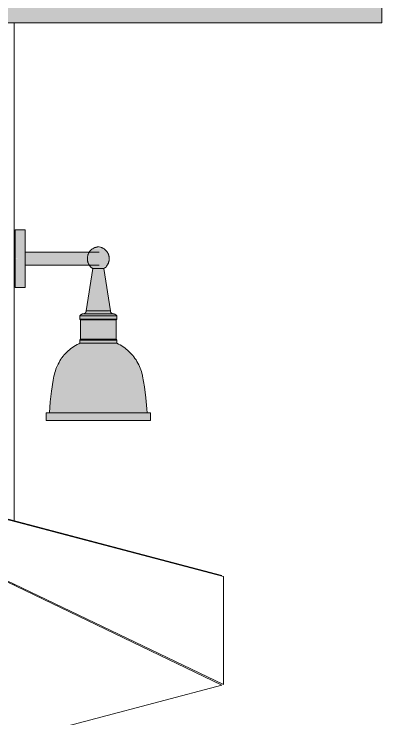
# Model space of a CAD drawing. Header units: inches. Extents: x 1750 to 8392, y -264 to 660.
# Drawn here: x 6995.8 to 7024.4, y 54.1 to 109.1 of the extents above; entities that cross this region are included whole.
import ezdxf

# ---------------------------------------------------------------- set-up
doc = ezdxf.new("R2010")
doc.units = ezdxf.units.IN
doc.header["$MEASUREMENT"] = 0
for name, color, linetype, lineweight in [('A-CLNG-1', 13, 'Continuous', 5), ('A-CLNG-2', 13, 'Continuous', 9), ('A-WALL-2', 113, 'Continuous', 9), ('E-LITE-EQPM', 33, 'Continuous', 9), ('G-IMPT', 8, 'Continuous', 9), ('I-FURN', 30, 'Continuous', 9)]:
    doc.layers.add(name, color=color, linetype=linetype, lineweight=lineweight)

# ---------------------------------------------------------------- blocks, each defined once
blk = doc.blocks.new('Outdoor Table01 - 02ZUTB01_dwg-V36-BUILDING ELEVATION - NORTH')
at = {"layer": 'G-IMPT'}
for p, q in [((-12157.789, 75.5), (-12196.68, 65.308)), ((-12157.789, 75.5), (-12174.053, 71.261)), ((-12157.789, 75.5), (-12173.789, 71.29)), ((-12157.789, 75.5), (-12141.789, 71.29)), ((-12157.789, 75.5), (-12118.899, 65.308)), ((-12157.789, 75.5), (-12141.526, 71.261)), ((-12196.789, 65.238), (-12173.789, 71.29)), ((-12166.578, 71.29), (-12196.789, 56.819)), ((-12166.521, 71.29), (-12196.68, 56.749)), ((-12174.053, 71.261), (-12196.68, 65.308)), ((-12160.561, 71.29), (-12174.053, 50.796)), ((-12160.513, 71.29), (-12173.789, 50.767)), ((-12141.789, 71.29), (-12173.789, 71.29)), ((-12157.789, 49.5), (-12157.789, 71.29)), ((-12157.789, 49.5), (-12157.789, 71.29)), ((-12155.066, 71.29), (-12141.789, 50.767)), ((-12155.018, 71.29), (-12141.526, 50.796)), ((-12149.058, 71.29), (-12118.899, 56.749)), ((-12149.001, 71.29), (-12118.789, 56.819)), ((-12141.789, 71.29), (-12118.789, 65.238)), ((-12118.899, 65.308), (-12141.526, 71.261)), ((-12196.789, 65.238), (-12196.789, 56.819)), ((-12118.789, 56.819), (-12118.789, 65.238)), ((-12196.68, 56.749), (-12174.053, 50.796)), ((-12141.526, 50.796), (-12118.899, 56.749)), ((-12173.789, 50.767), (-12141.789, 50.767)), ((-12157.789, 36), (-12157.789, 49.5)), ((-12157.789, 36), (-12157.789, 49.5))]:
    blk.add_line(p, q, dxfattribs=at)
blk = doc.blocks.new('Outdoor Table01 - Outdoor Table01-2525492-BUILDING ELEVATION - NORTH')
at = {"extrusion": (0, 0, -1), "zscale": -1}
blk.add_blockref('Outdoor Table01 - 02ZUTB01_dwg-V36-BUILDING ELEVATION - NORTH', (22189.579, 0), dxfattribs=at)
blk = doc.blocks.new('VISA-OW2400-02-SASS - OW2400-L30K-MVOLT-V60-BUILDING ELEVATION - NORTH')
at = {"layer": 'E-LITE-EQPM'}
for points in [[(-10008.223, 90), (-10008.223, 92.25), (-10009.019, 92.25), (-10009.019, 90)], [(-10002.321, 89.223), (-10002.215, 89.251), (-10001.85, 89.518), (-10001.768, 89.679), (-10001.709, 90.224), (-10002.023, 90.691), (-10002.217, 90.771), (-10002.344, 90.817), (-10002.405, 90.795), (-10002.496, 90.839), (-10002.533, 90.793), (-10002.64, 90.805), (-10002.717, 90.802), (-10002.749, 90.836), (-10002.924, 90.714), (-10002.94, 90.754), (-10003.214, 90.465), (-10003.226, 90.36), (-10003.207, 90.113), (-10003.188, 89.493), (-10003.124, 89.404), (-10002.94, 89.263), (-10002.802, 89.223), (-10002.755, 89.232), (-10002.744, 89.223), (-10002.328, 89.223)], [(-10003.478, 90), (-10003.21, 90), (-10003.21, 90.5), (-10008.223, 90.483), (-10008.223, 90), (-10007.869, 90)], [(-10008.223, 87.75), (-10008.223, 90), (-10009.019, 89.982), (-10009.019, 87.75)], [(-10008.223, 89.5), (-10003.199, 89.517), (-10003.221, 89.646), (-10003.21, 90), (-10008.223, 90), (-10008.223, 89.517)], [(-10002.17, 85.927), (-10001.587, 85.927), (-10002.109, 89.223), (-10002.956, 89.223), (-10003.451, 85.927), (-10002.215, 85.927)], [(-10001.084, 85.291), (-10001.12, 85.541), (-10003.982, 85.541), (-10003.982, 85.291), (-10001.12, 85.291)], [(-10002.533, 83.724), (-10001.151, 83.724), (-10001.151, 85.224), (-10003.914, 85.224), (-10003.914, 83.724), (-10002.878, 83.724)], [(-10003.522, 85.224), (-10001.336, 85.224), (-10001.325, 85.291), (-10003.788, 85.291), (-10003.729, 85.224)], [(-10001.084, 83.406), (-10001.12, 83.656), (-10003.982, 83.656), (-10003.982, 83.406), (-10001.12, 83.406)], [(-10002.548, 83.656), (-10001.278, 83.656), (-10001.336, 83.724), (-10003.729, 83.724), (-10003.788, 83.656), (-10002.764, 83.656)], [(-10005.983, 80.845), (-9999.083, 80.845), (-9999.51, 81.954), (-10000.256, 82.857), (-10000.775, 83.211), (-10001.165, 83.406), (-10003.982, 83.406), (-10004.911, 82.78), (-10005.648, 81.766), (-10005.805, 81.334)], [(-9998.872, 77.978), (-9998.726, 77.978), (-9998.947, 79.991), (-9999.083, 80.845), (-10005.983, 80.845), (-10006.256, 78.904), (-10006.339, 77.978), (-9998.896, 77.978)], [(-10000.629, 77.384), (-9998.476, 77.384), (-9998.476, 77.978), (-10006.589, 77.978), (-10006.589, 77.384), (-10000.867, 77.384)]]:
    blk.add_hatch(color=256, dxfattribs=at).paths.add_polyline_path(points, flags=0)
h = blk.add_hatch(color=256, dxfattribs=at)
h.paths.add_polyline_path([(-10002.109, 89.223), (-10001.944, 89.407), (-10002.023, 89.327), (-10002.092, 89.243)], flags=0)
h.paths.add_polyline_path([(-10002.334, 90.839), (-10002.342, 90.879), (-10002.342, 90.843)], flags=0)
h = blk.add_hatch(color=256, dxfattribs=at)
h.paths.add_polyline_path([(-10001.151, 85.541), (-10001.12, 85.573), (-10001.204, 85.595), (-10001.181, 85.541)], flags=0)
h.paths.add_polyline_path([(-10001.278, 85.541), (-10001.269, 85.625), (-10001.336, 85.656), (-10001.739, 85.67), (-10001.808, 85.646), (-10002.08, 85.691), (-10002.374, 85.702), (-10003.086, 85.675), (-10003.257, 85.646), (-10003.293, 85.68), (-10003.564, 85.68), (-10003.82, 85.586), (-10003.783, 85.541), (-10001.283, 85.541)], flags=0)
h.paths.add_polyline_path([(-10003.982, 85.541), (-10003.866, 85.541), (-10003.885, 85.624), (-10003.914, 85.599)], flags=0)
h = blk.add_hatch(color=256, dxfattribs=at)
h.paths.add_polyline_path([(-10002.171, 85.702), (-10002.17, 85.737), (-10002.17, 85.702)], flags=0)
h.paths.add_polyline_path([(-10001.999, 85.702), (-10001.812, 85.744), (-10001.712, 85.738), (-10001.587, 85.75), (-10001.614, 85.768), (-10001.592, 85.829), (-10001.712, 85.927), (-10001.748, 85.814), (-10001.768, 85.927), (-10003.297, 85.927), (-10003.315, 85.815), (-10003.388, 85.898), (-10003.478, 85.8), (-10003.488, 85.744), (-10003.441, 85.722), (-10003.383, 85.702), (-10002.077, 85.702)], flags=0)
h.paths.add_polyline_path([(-10002.894, 85.702), (-10002.85, 85.732), (-10002.878, 85.706)], flags=0)
h.paths.add_polyline_path([(-10003.488, 85.811), (-10003.451, 85.927), (-10003.478, 85.927)], flags=0)
for p, q in [((-10008.223, 92.25), (-10009.019, 92.25)), ((-10009.019, 90), (-10009.019, 92.25)), ((-10008.223, 92.25), (-10008.223, 90)), ((-10002.46, 90.5), (-10008.223, 90.5)), ((-10009.019, 87.75), (-10009.019, 90)), ((-10008.223, 90), (-10008.223, 87.75)), ((-10008.223, 89.5), (-10002.46, 89.5)), ((-10002.956, 89.223), (-10003.478, 85.927)), ((-10002.109, 89.223), (-10002.956, 89.223)), ((-10001.587, 85.927), (-10002.109, 89.223)), ((-10009.019, 87.75), (-10008.223, 87.75)), ((-10001.362, 85.702), (-10003.703, 85.702)), ((-10003.703, 85.702), (-10003.48, 85.702)), ((-10001.587, 85.927), (-10003.478, 85.927)), ((-10001.705, 85.702), (-10001.362, 85.702)), ((-10003.982, 85.541), (-10003.982, 85.291)), ((-10001.084, 85.541), (-10003.982, 85.541)), ((-10003.982, 85.291), (-10003.914, 85.224)), ((-10001.084, 85.291), (-10003.982, 85.291)), ((-10003.914, 85.224), (-10003.914, 83.724)), ((-10001.151, 85.224), (-10003.914, 85.224)), ((-10001.151, 85.224), (-10001.084, 85.291)), ((-10001.151, 83.724), (-10001.151, 85.224)), ((-10001.084, 85.291), (-10001.084, 85.541)), ((-10003.914, 83.724), (-10003.982, 83.656)), ((-10003.982, 83.656), (-10003.982, 83.406)), ((-10001.084, 83.656), (-10003.982, 83.656)), ((-10001.151, 83.724), (-10003.914, 83.724)), ((-10001.084, 83.656), (-10001.151, 83.724)), ((-10001.084, 83.406), (-10001.084, 83.656)), ((-10001.084, 83.406), (-10003.982, 83.406)), ((-10006.589, 77.978), (-10006.589, 77.384)), ((-10006.589, 77.978), (-9998.476, 77.978)), ((-9998.476, 77.384), (-9998.476, 77.978)), ((-9998.476, 77.384), (-10006.589, 77.384))]:
    blk.add_line(p, q, dxfattribs=at)
at = {"layer": 'E-LITE-EQPM', "flags": 128}
for points in [[(-10002.956, 89.223), (-10002.987, 89.243), (-10003.017, 89.265), (-10003.046, 89.287), (-10003.074, 89.311), (-10003.101, 89.336), (-10003.127, 89.362), (-10003.152, 89.389), (-10003.176, 89.418), (-10003.199, 89.447), (-10003.22, 89.476), (-10003.241, 89.507), (-10003.26, 89.539), (-10003.278, 89.571), (-10003.294, 89.604), (-10003.309, 89.638), (-10003.323, 89.672), (-10003.336, 89.706), (-10003.347, 89.742), (-10003.357, 89.777), (-10003.365, 89.813), (-10003.372, 89.849), (-10003.377, 89.886), (-10003.381, 89.923), (-10003.383, 89.959), (-10003.384, 89.996), (-10003.384, 90.033), (-10003.382, 90.07), (-10003.378, 90.107), (-10003.373, 90.143), (-10003.367, 90.18), (-10003.359, 90.216), (-10003.35, 90.251), (-10003.339, 90.287), (-10003.327, 90.321), (-10003.313, 90.356), (-10003.298, 90.39), (-10003.282, 90.423), (-10003.265, 90.455), (-10003.246, 90.487), (-10003.226, 90.518), (-10003.205, 90.548), (-10003.182, 90.577), (-10003.159, 90.606), (-10003.134, 90.633), (-10003.108, 90.659), (-10003.081, 90.685), (-10003.053, 90.709), (-10003.025, 90.732), (-10002.995, 90.754), (-10002.964, 90.774), (-10002.933, 90.794), (-10002.901, 90.812), (-10002.868, 90.829), (-10002.835, 90.845), (-10002.801, 90.859), (-10002.766, 90.872), (-10002.731, 90.883), (-10002.696, 90.893), (-10002.66, 90.902), (-10002.624, 90.909), (-10002.587, 90.915), (-10002.551, 90.919), (-10002.533, 90.921)], [(-10002.533, 90.921), (-10002.496, 90.917), (-10002.459, 90.912), (-10002.423, 90.906), (-10002.387, 90.898), (-10002.351, 90.888), (-10002.316, 90.877), (-10002.281, 90.865), (-10002.247, 90.852), (-10002.213, 90.837), (-10002.18, 90.821), (-10002.148, 90.803), (-10002.116, 90.784), (-10002.085, 90.764), (-10002.055, 90.743), (-10002.026, 90.72), (-10001.998, 90.696), (-10001.97, 90.672), (-10001.944, 90.646), (-10001.919, 90.619), (-10001.895, 90.591), (-10001.872, 90.562), (-10001.85, 90.533), (-10001.829, 90.502), (-10001.81, 90.471), (-10001.792, 90.439), (-10001.775, 90.406), (-10001.759, 90.372), (-10001.745, 90.338), (-10001.732, 90.304), (-10001.721, 90.269), (-10001.711, 90.233), (-10001.702, 90.197), (-10001.695, 90.161), (-10001.69, 90.124), (-10001.685, 90.088), (-10001.683, 90.051), (-10001.681, 90.014), (-10001.682, 89.977), (-10001.683, 89.94), (-10001.686, 89.904), (-10001.691, 89.867), (-10001.697, 89.831), (-10001.705, 89.795), (-10001.714, 89.759), (-10001.724, 89.724), (-10001.736, 89.689), (-10001.749, 89.654), (-10001.764, 89.62), (-10001.78, 89.587), (-10001.797, 89.554), (-10001.815, 89.522), (-10001.835, 89.491), (-10001.856, 89.461), (-10001.878, 89.432), (-10001.902, 89.403), (-10001.926, 89.375), (-10001.952, 89.349), (-10001.978, 89.323), (-10002.006, 89.299), (-10002.034, 89.276), (-10002.064, 89.253), (-10002.094, 89.232), (-10002.109, 89.223)], [(-10003.982, 85.541), (-10003.97, 85.555), (-10003.958, 85.569), (-10003.945, 85.581), (-10003.932, 85.594), (-10003.918, 85.605), (-10003.903, 85.617), (-10003.889, 85.627), (-10003.874, 85.637), (-10003.858, 85.647), (-10003.842, 85.656), (-10003.826, 85.664), (-10003.809, 85.671), (-10003.793, 85.678), (-10003.776, 85.684), (-10003.758, 85.69), (-10003.741, 85.694), (-10003.723, 85.698), (-10003.705, 85.702), (-10003.703, 85.702)], [(-10003.703, 85.702), (-10003.694, 85.702), (-10003.685, 85.703), (-10003.676, 85.704), (-10003.667, 85.705), (-10003.659, 85.707), (-10003.65, 85.709), (-10003.641, 85.711), (-10003.632, 85.714), (-10003.624, 85.717), (-10003.616, 85.72), (-10003.607, 85.724), (-10003.599, 85.728), (-10003.591, 85.732), (-10003.584, 85.737), (-10003.576, 85.742), (-10003.569, 85.747), (-10003.562, 85.752), (-10003.555, 85.758), (-10003.548, 85.764), (-10003.542, 85.77), (-10003.536, 85.777), (-10003.53, 85.784), (-10003.524, 85.791), (-10003.519, 85.798), (-10003.514, 85.806), (-10003.509, 85.813), (-10003.505, 85.821), (-10003.5, 85.829), (-10003.497, 85.837), (-10003.493, 85.846), (-10003.49, 85.854), (-10003.487, 85.863), (-10003.485, 85.872), (-10003.483, 85.88), (-10003.481, 85.889), (-10003.48, 85.898), (-10003.479, 85.907), (-10003.478, 85.916), (-10003.478, 85.925), (-10003.478, 85.927)], [(-10001.587, 85.927), (-10001.587, 85.918), (-10001.587, 85.909), (-10001.586, 85.9), (-10001.585, 85.892), (-10001.583, 85.883), (-10001.581, 85.874), (-10001.579, 85.865), (-10001.576, 85.857), (-10001.573, 85.848), (-10001.57, 85.84), (-10001.566, 85.831), (-10001.562, 85.823), (-10001.558, 85.816), (-10001.553, 85.808), (-10001.548, 85.8), (-10001.543, 85.793), (-10001.537, 85.786), (-10001.532, 85.779), (-10001.525, 85.772), (-10001.519, 85.766), (-10001.513, 85.76), (-10001.506, 85.754), (-10001.499, 85.748), (-10001.491, 85.743), (-10001.484, 85.738), (-10001.476, 85.733), (-10001.468, 85.729), (-10001.46, 85.725), (-10001.452, 85.721), (-10001.444, 85.717), (-10001.435, 85.714), (-10001.427, 85.712), (-10001.418, 85.709), (-10001.409, 85.707), (-10001.4, 85.705), (-10001.392, 85.704), (-10001.383, 85.703), (-10001.374, 85.702), (-10001.365, 85.702), (-10001.362, 85.702)], [(-10001.362, 85.702), (-10001.344, 85.699), (-10001.327, 85.695), (-10001.309, 85.69), (-10001.292, 85.685), (-10001.275, 85.679), (-10001.258, 85.672), (-10001.241, 85.665), (-10001.225, 85.656), (-10001.209, 85.648), (-10001.193, 85.638), (-10001.178, 85.628), (-10001.163, 85.618), (-10001.149, 85.607), (-10001.135, 85.595), (-10001.122, 85.583), (-10001.109, 85.57), (-10001.097, 85.557), (-10001.085, 85.543), (-10001.084, 85.541)], [(-10005.983, 80.845), (-10005.953, 80.985), (-10005.917, 81.124), (-10005.876, 81.261), (-10005.83, 81.396), (-10005.778, 81.529), (-10005.72, 81.66), (-10005.658, 81.789), (-10005.591, 81.915), (-10005.518, 82.038), (-10005.441, 82.158), (-10005.359, 82.276), (-10005.272, 82.389), (-10005.181, 82.499), (-10005.085, 82.606), (-10004.986, 82.708), (-10004.882, 82.807), (-10004.774, 82.901), (-10004.663, 82.991), (-10004.548, 83.076), (-10004.43, 83.157), (-10004.309, 83.233), (-10004.185, 83.304), (-10004.058, 83.37), (-10003.982, 83.406)], [(-10001.084, 83.406), (-10000.955, 83.343), (-10000.829, 83.275), (-10000.706, 83.202), (-10000.586, 83.124), (-10000.47, 83.042), (-10000.356, 82.955), (-10000.247, 82.863), (-10000.141, 82.767), (-10000.039, 82.667), (-9999.941, 82.563), (-9999.847, 82.455), (-9999.757, 82.343), (-9999.673, 82.228), (-9999.592, 82.109), (-9999.517, 81.988), (-9999.447, 81.863), (-9999.381, 81.736), (-9999.321, 81.607), (-9999.266, 81.475), (-9999.216, 81.34), (-9999.172, 81.205), (-9999.133, 81.067), (-9999.1, 80.928), (-9999.083, 80.845)], [(-10006.339, 77.978), (-10006.274, 78.83), (-10006.175, 79.679), (-10006.043, 80.523), (-10005.983, 80.845)], [(-9999.083, 80.845), (-9998.937, 80.003), (-9998.825, 79.156), (-9998.747, 78.305), (-9998.726, 77.978)]]:
    blk.add_lwpolyline(points, dxfattribs=at)

msp = doc.modelspace()

# ---------------------------------------------------------------- hatches: boundary and pattern name
at = {"layer": 'A-CLNG-1'}
msp.add_hatch(color=256, dxfattribs=at).paths.add_polyline_path([(7011.7967, 108.375), (7024.4392, 108.375), (7024.4392, 109.75), (6656.5642, 109.75), (6656.5642, 109.875), (6646.8142, 109.875), (6646.8142, 109.75), (6646.6892, 109.75), (6646.6884, 109.75), (6234.2267, 109.75), (6234.2267, 109.875), (6224.4767, 109.8527), (6224.4767, 109.75), (5916.7767, 109.75), (5916.7767, 109.875), (5907.0267, 109.8321), (5907.0267, 109.75), (5571.2392, 109.75), (5571.2392, 108.375), (6995.7892, 108.375)], flags=0)

# ---------------------------------------------------------------- linework, layer by layer
at = {"layer": 'A-CLNG-2'}
for q in [(7024.4392, 109.75), (5571.2392, 108.375)]:
    msp.add_line((7024.4392, 108.375), q, dxfattribs=at)
at = {"layer": 'A-WALL-2'}
for p, q in [((6995.7892, 69.5678), (6995.7892, 108.375)), ((6995.7892, 64.5555), (6995.7892, 64.6265))]:
    msp.add_line(p, q, dxfattribs=at)

# ---------------------------------------------------------------- block references
at = {"layer": 'E-LITE-EQPM'}
msp.add_blockref('VISA-OW2400-02-SASS - OW2400-L30K-MVOLT-V60-BUILDING ELEVATION - NORTH', (17004.8786, 0), dxfattribs=at)
at = {"layer": 'I-FURN'}
msp.add_blockref('Outdoor Table01 - Outdoor Table01-2525492-BUILDING ELEVATION - NORTH', (17004.8786, 0), dxfattribs=at)

doc.saveas('drawing.dxf')
